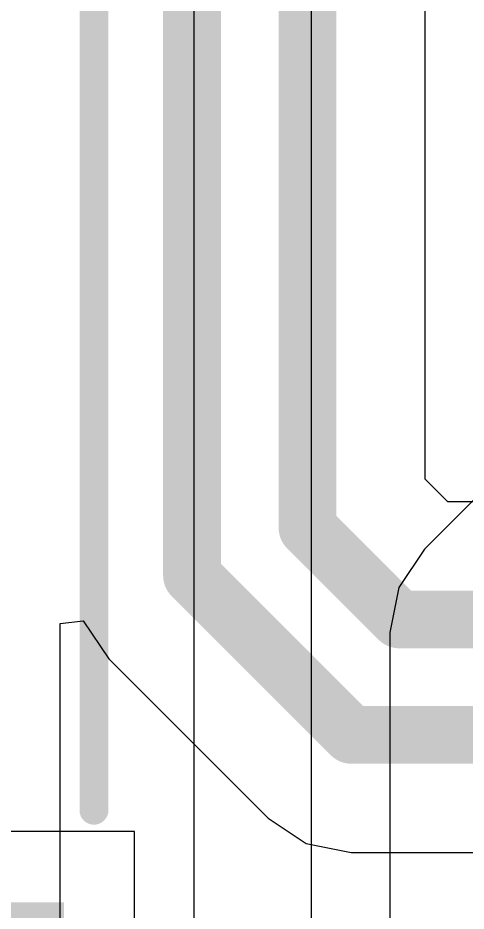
# Model space of a CAD drawing. Header units: inches. Extents: x 0 to 198, y 0 to 199.
# Drawn here: x 3.1951 to 3.2728, y 3.7211 to 3.8758 of the extents above; entities that cross this region are included whole.
import ezdxf

# ---------------------------------------------------------------- set-up
doc = ezdxf.new("R2010")
doc.units = ezdxf.units.IN
doc.header["$MEASUREMENT"] = 0
for name, color, linetype in [('Bottom Layer', 5, 'Continuous'), ('Layer 2', 76, 'Continuous'), ('Top Layer', 1, 'Continuous'), ('Top Overlay', 2, 'Continuous'), ('Top Solder', 216, 'Continuous')]:
    doc.layers.add(name, color=color, linetype=linetype)

# ---------------------------------------------------------------- blocks, each defined once
blk = doc.blocks.new('SFH617A_2X009T_42')
at = {"layer": 'Top Solder'}
blk.add_hatch(color=216, dxfattribs=at).paths.add_polyline_path([(0.15492, 0.08779), (0.22028, 0.08779), (0.22028, 0.0122), (0.15492, 0.0122)])
at = {"layer": 'Top Overlay'}
blk.add_lwpolyline([(0.139, 0.093, 0.005, 0.005, 0), (-0.125, 0.093, 0.005, 0.005, 0)], format="xyseb", dxfattribs=at)
blk.add_lwpolyline([(0.13775, 0.093, 0.0025, 0.0025, 1), (0.14025, 0.093, 0.0025, 0.0025, 1)], format="xyseb", close=True, dxfattribs=at)

msp = doc.modelspace()

# ---------------------------------------------------------------- linework, layer by layer
at = {"layer": 'Bottom Layer'}
for p, q in [((3.26569, 3.82531), (3.26569, 3.91)), ((3.26569, 3.79591), (3.26569, 3.82531)), ((3.2696, 3.79199), (3.26569, 3.79591)), ((3.29998, 3.79199), (3.2696, 3.79199)), ((3.20247, 3.7709), (3.20645, 3.77137)), ((3.20645, 3.77137), (3.21087, 3.76476)), ((3.20247, 3.47077), (3.20247, 3.7709)), ((3.21087, 3.76476), (3.23846, 3.73718)), ((3.23846, 3.73718), (3.24507, 3.73276)), ((3.24507, 3.73276), (3.25287, 3.73121)), ((3.25287, 3.73121), (3.25287, 3.73121)), ((3.25287, 3.73121), (3.2996, 3.73121))]:
    msp.add_line(p, q, dxfattribs=at)
for points in [[(3.22529, 3.77918, 0.01, 0.01, 0), (3.22529, 3.96505, 0.01, 0.01, 0)], [(3.24529, 3.82531, 0.01, 0.01, 0), (3.24529, 3.91, 0.01, 0.01, 0)], [(3.24529, 3.78746, 0.01, 0.01, 0), (3.24529, 3.82531, 0.01, 0.01, 0)], [(3.24529, 3.78746, 0.01, 0.01, 0), (3.26116, 3.7716, 0.01, 0.01, 0)], [(3.22529, 3.77918, 0.01, 0.01, 0), (3.25287, 3.7516, 0.01, 0.01, 0)], [(3.26116, 3.7716, 0.01, 0.01, 0), (3.30641, 3.7716, 0.01, 0.01, 0)], [(3.25287, 3.7516, 0.01, 0.01, 0), (3.30603, 3.7516, 0.01, 0.01, 0)]]:
    msp.add_lwpolyline(points, format="xyseb", dxfattribs=at)
for points in [[(3.24279, 3.82531, 0.005, 0.005, 1), (3.24779, 3.82531, 0.005, 0.005, 1)], [(3.24279, 3.82531, 0.005, 0.005, 1), (3.24779, 3.82531, 0.005, 0.005, 1)], [(3.24279, 3.78746, 0.005, 0.005, 1), (3.24779, 3.78746, 0.005, 0.005, 1)], [(3.24279, 3.78746, 0.005, 0.005, 1), (3.24779, 3.78746, 0.005, 0.005, 1)], [(3.22279, 3.77918, 0.005, 0.005, 1), (3.22779, 3.77918, 0.005, 0.005, 1)], [(3.22279, 3.77918, 0.005, 0.005, 1), (3.22779, 3.77918, 0.005, 0.005, 1)], [(3.25866, 3.7716, 0.005, 0.005, 1), (3.26366, 3.7716, 0.005, 0.005, 1)], [(3.25866, 3.7716, 0.005, 0.005, 1), (3.26366, 3.7716, 0.005, 0.005, 1)], [(3.25037, 3.7516, 0.005, 0.005, 1), (3.25537, 3.7516, 0.005, 0.005, 1)], [(3.25037, 3.7516, 0.005, 0.005, 1), (3.25537, 3.7516, 0.005, 0.005, 1)]]:
    msp.add_lwpolyline(points, format="xyseb", close=True, dxfattribs=at)
at = {"layer": 'Layer 2'}
for p, q in [((3.22561, 4.21706), (3.22561, 3.47572)), ((3.246, 3.39354), (3.246, 4.21706))]:
    msp.add_line(p, q, dxfattribs=at)
at = {"layer": 'Top Layer'}
for p, q in [((3.2753, 3.79352), (3.26554, 3.78375)), ((3.26554, 3.78375), (3.26112, 3.77714)), ((3.26112, 3.77714), (3.25957, 3.76934)), ((3.25957, 3.76934), (3.25957, 3.63948)), ((3.21535, 3.73486), (3.1908, 3.73486)), ((3.21535, 3.64502), (3.21535, 3.73486))]:
    msp.add_line(p, q, dxfattribs=at)

# ---------------------------------------------------------------- block references
at = {"rotation": 270}
msp.add_blockref('SFH617A_2X009T_42', (3.11531, 3.87754), dxfattribs=at)

doc.saveas('drawing.dxf')
